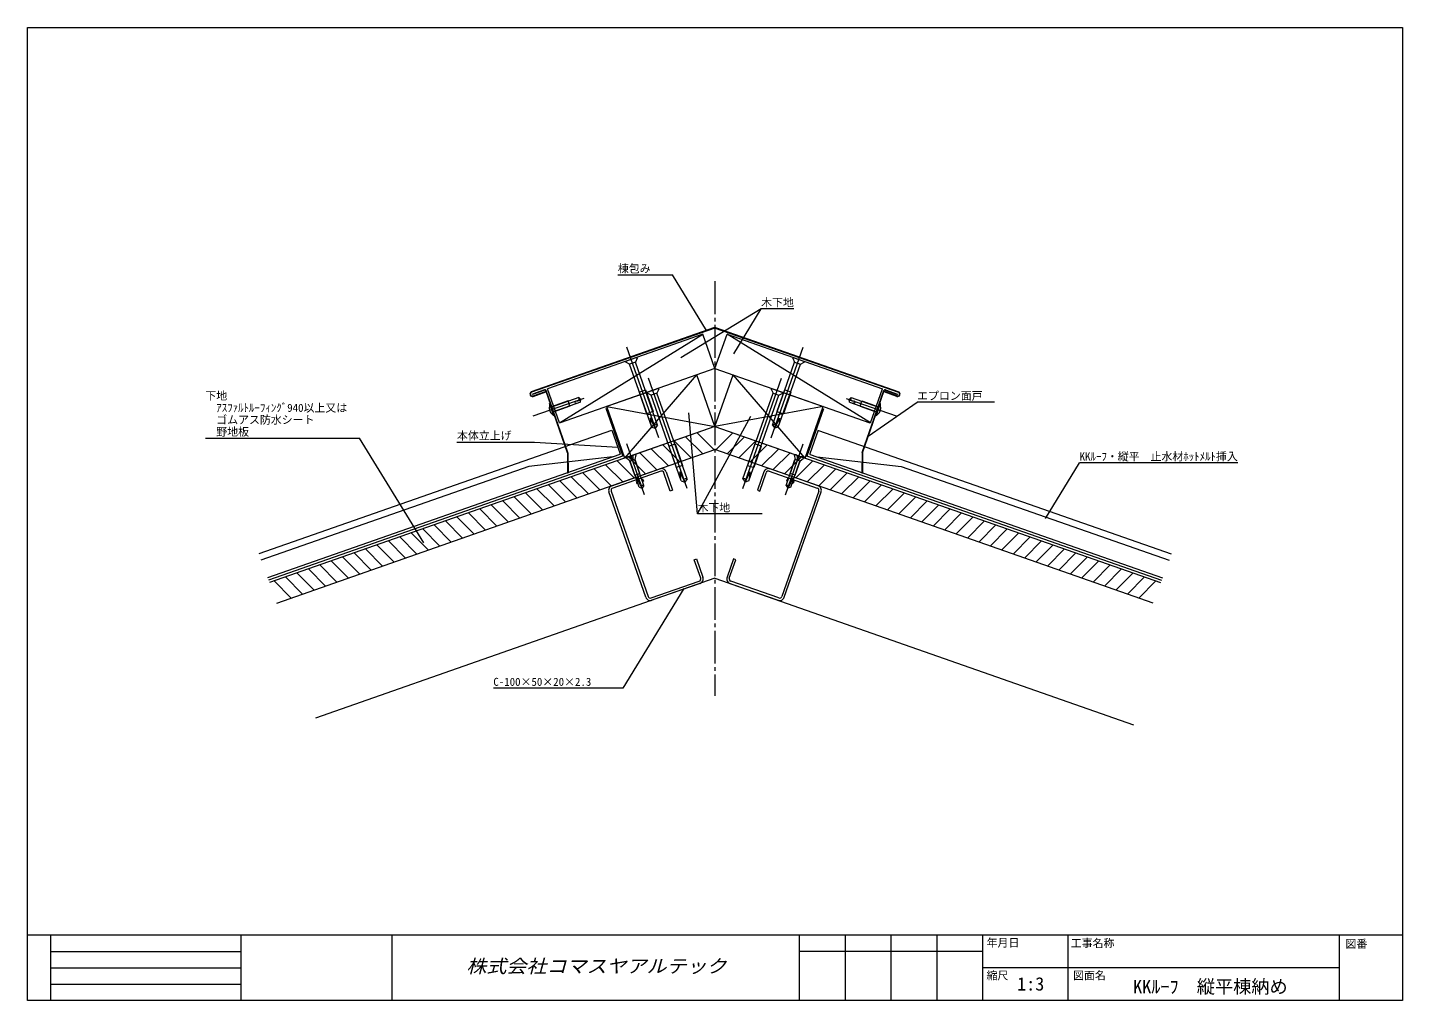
# Model space of a CAD drawing. Units: millimetres, scale not verified. Extents: x -567 to 1804, y -2125 to 401.
# Drawn here: x 670 to 1804, y -1263 to -461 of the extents above; entities that cross this region are included whole.
import ezdxf
from ezdxf.enums import TextEntityAlignment as Align

# ---------------------------------------------------------------- set-up
doc = ezdxf.new("R2010")
doc.units = ezdxf.units.MM
doc.header["$LTSCALE"] = 3
doc.linetypes.add('CHAIN2', pattern=[12, 9, -1, 1, -1])
for name, color, linetype, lineweight in [('0-0_0', 7, 'Continuous', 18), ('0-3_LAYER004', 7, 'Continuous', 18), ('0-6_LAYER008', 4, 'Continuous', 18)]:
    doc.layers.add(name, color=color, linetype=linetype, lineweight=lineweight)
doc.layers.add('0-2_LAYER002', color=7, linetype='Continuous')
doc.styles.add('HG丸ｺﾞｼｯｸM-PRO', font='')
doc.styles.add('ＭＳ ゴシック', font='')
doc.styles.get('HG丸ｺﾞｼｯｸM-PRO').set_extended_font_data('HG丸ｺﾞｼｯｸM-PRO')
doc.styles.get('ＭＳ ゴシック').set_extended_font_data('MS Gothic')

# ---------------------------------------------------------------- blocks, each defined once
blk = doc.blocks.new('GROUP_1(4)')
at = {"layer": '0-6_LAYER008', "color": 7}
blk.add_lwpolyline([(14.097, -93.947), (19.383, -78.845), (17.495, -78.184), (12.21, -93.286)], dxfattribs=at)
blk = doc.blocks.new('GROUP_2(2)')
at = {"layer": '0-6_LAYER008', "color": 7}
blk.add_lwpolyline([(42.602, -6.451), (37.316, -21.553), (39.204, -22.214)], dxfattribs=at)
blk = doc.blocks.new('GROUP_3(4)')
at = {"layer": '0-6_LAYER008', "color": 7}
blk.add_lwpolyline([(-9.49, -93.947), (-14.776, -78.845), (-12.888, -78.184), (-7.603, -93.286)], dxfattribs=at)
blk = doc.blocks.new('GROUP_4(4)')
at = {"layer": '0-6_LAYER008', "color": 7}
blk.add_lwpolyline([(-37.995, -6.451), (-32.709, -21.553), (-34.597, -22.214)], dxfattribs=at)

msp = doc.modelspace()

# ---------------------------------------------------------------- linework, layer by layer
at = {"layer": '0-0_0', "color": 4}
for p, q in [((1156.565, -664.899), (1201.656, -664.899)), ((1229.765, -710.7), (1201.656, -664.899)), ((1301.739, -692.873), (1274.739, -692.873)), ((1189.984, -758.451), (1147.51, -773.317)), ((1283.354, -758.451), (1325.827, -773.317)), ((1363.115, -797.817), (1403.365, -769.8)), ((1467.195, -769.8), (1403.365, -769.8)), ((1160.6, -814.034), (1146.952, -775.039)), ((1222.265, -861.9), (1214.965, -778.5)), ((1312.737, -814.034), (1326.385, -775.039)), ((1236.669, -789.788), (869.307, -918.365)), ((1236.669, -789.788), (1604.03, -918.365)), ((816.365, -799.434), (943.465, -799.434)), ((996.471, -885.8), (943.465, -799.434)), ((1023.883, -802.6), (1087.713, -802.6)), ((1087.713, -802.6), (1156.596, -806.842)), ((1207.691, -819.001), (1193.564, -804.875)), ((1217.119, -815.701), (1202.992, -801.575)), ((1226.547, -812.402), (1212.42, -798.275)), ((1235.683, -808.81), (1221.848, -794.975)), ((1237.655, -808.81), (1251.489, -794.975)), ((1246.791, -812.402), (1260.917, -798.275)), ((1256.219, -815.701), (1270.345, -801.575)), ((1265.647, -819.001), (1279.773, -804.875)), ((1161.342, -814.034), (868.438, -916.55)), ((875.254, -935.354), (1236.669, -808.859)), ((1179.406, -828.901), (1165.28, -814.774)), ((1188.834, -825.601), (1174.708, -811.474)), ((1198.263, -822.301), (1184.136, -808.175)), ((1598.084, -935.354), (1236.669, -808.859)), ((1275.075, -822.301), (1289.201, -808.175)), ((1284.503, -825.601), (1298.63, -811.474)), ((1293.931, -828.901), (1308.058, -814.774)), ((1311.996, -814.034), (1604.899, -916.55)), ((1151.122, -838.8), (1136.996, -824.674)), ((1160.55, -835.5), (1146.424, -821.374)), ((1169.978, -832.201), (1155.852, -818.074)), ((1303.359, -832.201), (1317.486, -818.074)), ((1312.787, -835.5), (1326.914, -821.374)), ((1322.216, -838.8), (1336.342, -824.674)), ((1509.256, -865.601), (1537.365, -819.8)), ((1667.865, -819.8), (1537.365, -819.8)), ((1113.41, -852), (1099.283, -837.873)), ((1122.838, -848.7), (1108.711, -834.573)), ((1132.266, -845.4), (1118.139, -831.273)), ((1141.694, -842.1), (1127.568, -827.974)), ((1331.644, -842.1), (1345.77, -827.974)), ((1341.072, -845.4), (1355.198, -831.273)), ((1350.5, -848.7), (1364.626, -834.573)), ((1359.928, -852), (1374.054, -837.873)), ((1085.125, -861.899), (1070.999, -847.773)), ((1094.262, -858.307), (1080.427, -844.473)), ((1103.982, -855.299), (1089.855, -841.173)), ((1369.356, -855.299), (1383.482, -841.173)), ((1379.076, -858.307), (1392.91, -844.473)), ((1388.212, -861.899), (1402.339, -847.773)), ((1047.413, -875.098), (1033.287, -860.972)), ((1056.841, -871.798), (1042.715, -857.672)), ((1066.269, -868.499), (1052.143, -854.372)), ((1075.697, -865.199), (1061.571, -851.072)), ((1397.64, -865.199), (1411.767, -851.072)), ((1407.068, -868.499), (1421.195, -854.372)), ((1416.496, -871.798), (1430.623, -857.672)), ((1425.925, -875.098), (1440.051, -860.972)), ((1019.129, -884.998), (1005.002, -870.871)), ((1028.557, -881.698), (1014.43, -867.572)), ((1037.985, -878.398), (1023.859, -864.272)), ((1435.353, -878.398), (1449.479, -864.272)), ((1444.781, -881.698), (1458.907, -867.572)), ((1454.209, -884.998), (1468.335, -870.871)), ((981.416, -898.197), (967.29, -884.071)), ((990.845, -894.897), (976.718, -880.771)), ((1000.273, -891.597), (986.146, -877.471)), ((1009.701, -888.298), (995.574, -874.171)), ((1463.637, -888.298), (1477.763, -874.171)), ((1473.065, -891.597), (1487.191, -877.471)), ((1482.493, -894.897), (1496.619, -880.771)), ((1491.921, -898.197), (1506.048, -884.071)), ((953.132, -908.097), (939.006, -893.97)), ((962.56, -904.797), (948.434, -890.67)), ((971.988, -901.497), (957.862, -887.371)), ((1501.349, -901.497), (1515.476, -887.371)), ((1510.777, -904.797), (1524.904, -890.67)), ((1520.205, -908.097), (1534.332, -893.97)), ((915.42, -921.296), (901.293, -907.17)), ((924.848, -917.996), (910.721, -903.87)), ((934.276, -914.696), (920.15, -900.57)), ((943.704, -911.396), (929.578, -897.27)), ((1529.634, -911.396), (1543.76, -897.27)), ((1539.062, -914.696), (1553.188, -900.57)), ((1548.49, -917.996), (1562.616, -903.87)), ((1557.918, -921.296), (1572.044, -907.17)), ((887.136, -931.195), (873.009, -917.069)), ((896.564, -927.896), (882.437, -913.769)), ((905.992, -924.596), (891.865, -910.469)), ((1567.346, -924.596), (1581.472, -910.469)), ((1576.774, -927.896), (1590.9, -913.769)), ((1586.202, -931.195), (1600.328, -917.069))]:
    msp.add_line(p, q, dxfattribs=at)
at = {"layer": '0-0_0', "color": 4, "linetype": 'CHAIN2'}
msp.add_line((1236.669, -670.126), (1236.669, -1011.677), dxfattribs=at)
at = {"layer": '0-0_0', "color": 3}
for p, q in [((1236.338, -708.324), (1085.173, -761.232)), ((1236.471, -708.701), (1085.305, -761.609)), ((1236.867, -708.701), (1388.033, -761.609)), ((1236.999, -708.324), (1388.165, -761.232)), ((1096.175, -759.5), (1086.053, -763.042)), ((1377.162, -759.5), (1387.285, -763.042)), ((1086.053, -763.042), (1086.185, -763.42)), ((1096.308, -759.877), (1086.185, -763.42)), ((1086.582, -764.553), (1097.011, -760.902)), ((1086.714, -764.93), (1097.143, -761.28)), ((1097.011, -760.902), (1097.143, -761.28)), ((1114.985, -811.425), (1097.072, -760.245)), ((1115.363, -811.293), (1097.45, -760.113)), ((1357.975, -811.293), (1375.888, -760.113)), ((1358.352, -811.425), (1376.265, -760.245)), ((1376.326, -760.902), (1376.194, -761.28)), ((1386.624, -764.93), (1376.194, -761.28)), ((1386.756, -764.553), (1376.326, -760.902)), ((1377.03, -759.877), (1387.152, -763.42)), ((1387.152, -763.42), (1387.285, -763.042)), ((1115.019, -811.621), (1115.095, -827.936)), ((1115.419, -811.619), (1115.495, -827.935)), ((1357.919, -811.619), (1357.843, -827.935)), ((1358.319, -811.621), (1358.243, -827.936)), ((1115.095, -827.936), (1115.495, -827.935)), ((1357.843, -827.935), (1358.243, -827.936))]:
    msp.add_line(p, q, dxfattribs=at)
at = {"layer": '0-0_0', "color": 33}
for p, q in [((1236.669, -742.112), (1226.758, -713.796)), ((1236.669, -742.112), (1246.579, -713.796)), ((1236.669, -742.112), (1109.096, -786.762)), ((1162.376, -815.791), (1221.803, -747.315)), ((1236.669, -789.788), (1221.803, -747.315)), ((1236.669, -742.112), (1364.242, -786.762)), ((1236.669, -789.788), (1251.535, -747.315)), ((1310.962, -815.791), (1251.535, -747.315)), ((1108.472, -786.762), (1098.629, -758.641)), ((1364.866, -786.762), (1374.708, -758.641)), ((1236.669, -789.788), (1162.376, -815.791))]:
    msp.add_line(p, q, dxfattribs=at)
at = {"layer": '0-0_0'}
for p, q in [((1190.229, -799.219), (1164.062, -724.456)), ((1283.109, -799.219), (1309.276, -724.456)), ((1172.299, -732.856), (1162.861, -736.16)), ((1163.026, -736.632), (1162.861, -736.16)), ((1166.278, -738.354), (1163.026, -736.632)), ((1170.997, -736.702), (1166.278, -738.354)), ((1172.465, -733.328), (1170.997, -736.702)), ((1189.166, -788.615), (1170.997, -736.702)), ((1172.465, -733.328), (1172.299, -732.856)), ((1284.171, -788.615), (1302.341, -736.702)), ((1300.873, -733.328), (1301.038, -732.856)), ((1300.873, -733.328), (1302.341, -736.702)), ((1301.038, -732.856), (1310.477, -736.16)), ((1302.341, -736.702), (1307.06, -738.354)), ((1307.06, -738.354), (1310.312, -736.632)), ((1310.312, -736.632), (1310.477, -736.16)), ((1184.447, -790.267), (1166.278, -738.354)), ((1288.89, -790.267), (1307.06, -738.354)), ((1174.055, -761.483), (1179.341, -759.634)), ((1179.341, -759.634), (1185.551, -777.378)), ((1190.106, -758.409), (1180.667, -761.712)), ((1213.662, -840.848), (1181.868, -750.008)), ((1190.271, -758.88), (1188.803, -762.255)), ((1190.271, -758.88), (1190.106, -758.409)), ((1259.675, -840.848), (1291.469, -750.008)), ((1283.067, -758.88), (1283.232, -758.409)), ((1283.067, -758.88), (1284.534, -762.255)), ((1283.232, -758.409), (1292.67, -761.712)), ((1293.997, -759.634), (1287.786, -777.378)), ((1299.283, -761.483), (1293.997, -759.634)), ((1128.493, -766.613), (1086.331, -781.369)), ((1100.158, -770.703), (1100.839, -770.833)), ((1103.792, -781.085), (1100.158, -770.703)), ((1104.243, -780.559), (1100.839, -770.833)), ((1124.371, -765.937), (1101.88, -773.808)), ((1125.607, -769.742), (1103.202, -777.584)), ((1121.884, -770.515), (1122.933, -770.678)), ((1126.138, -767.437), (1125.27, -768.025)), ((1174.055, -761.483), (1180.266, -779.228)), ((1180.832, -762.184), (1180.667, -761.712)), ((1184.084, -763.907), (1180.832, -762.184)), ((1188.803, -762.255), (1184.084, -763.907)), ((1208.861, -834.697), (1184.084, -763.907)), ((1213.58, -833.045), (1188.803, -762.255)), ((1259.758, -833.045), (1284.534, -762.255)), ((1264.477, -834.697), (1289.254, -763.907)), ((1284.534, -762.255), (1289.254, -763.907)), ((1289.254, -763.907), (1292.505, -762.184)), ((1292.505, -762.184), (1292.67, -761.712)), ((1299.283, -761.483), (1293.072, -779.228)), ((1344.845, -766.613), (1387.006, -781.369)), ((1347.2, -767.437), (1348.068, -768.025)), ((1347.73, -769.742), (1370.136, -777.584)), ((1348.967, -765.937), (1371.457, -773.808)), ((1351.454, -770.515), (1350.405, -770.678)), ((1369.094, -780.559), (1372.498, -770.833)), ((1369.546, -781.085), (1373.18, -770.703)), ((1373.18, -770.703), (1372.498, -770.833)), ((1100.078, -776.213), (1100.802, -775.959)), ((1100.293, -776.828), (1101.018, -776.574)), ((1101.018, -776.574), (1100.802, -775.959)), ((1116.987, -773.077), (1103.301, -777.867)), ((1103.792, -781.085), (1104.243, -780.559)), ((1185.551, -777.378), (1180.266, -779.228)), ((1287.786, -777.378), (1293.072, -779.228)), ((1356.351, -773.077), (1370.037, -777.867)), ((1369.546, -781.085), (1369.094, -780.559)), ((1372.32, -776.574), (1372.535, -775.959)), ((1373.045, -776.828), (1372.32, -776.574)), ((1373.26, -776.213), (1372.535, -775.959)), ((1185.868, -788.449), (1183.339, -782.622)), ((1184.447, -790.267), (1187.401, -791.139)), ((1189.166, -788.615), (1187.401, -791.139)), ((1284.171, -788.615), (1285.936, -791.139)), ((1288.89, -790.267), (1285.936, -791.139)), ((1287.469, -788.449), (1289.998, -782.622)), ((1178.581, -846.165), (1163.824, -804.004)), ((1198.468, -805.913), (1203.754, -804.063)), ((1203.754, -804.063), (1209.965, -821.808)), ((1269.584, -804.063), (1263.373, -821.808)), ((1274.869, -805.913), (1269.584, -804.063)), ((1294.757, -846.165), (1309.513, -804.004)), ((1171.118, -812.734), (1163.567, -815.377)), ((1163.732, -815.849), (1163.567, -815.377)), ((1166.71, -818.303), (1163.732, -815.849)), ((1166.084, -814.496), (1167.969, -817.863)), ((1168.601, -813.615), (1169.227, -817.422)), ((1171.283, -813.206), (1170.486, -816.982)), ((1171.283, -813.206), (1171.118, -812.734)), ((1198.468, -805.913), (1204.679, -823.657)), ((1274.869, -805.913), (1268.659, -823.657)), ((1302.054, -813.206), (1302.22, -812.734)), ((1302.054, -813.206), (1302.852, -816.982)), ((1302.22, -812.734), (1309.77, -815.377)), ((1304.736, -813.615), (1304.11, -817.422)), ((1307.253, -814.496), (1305.369, -817.863)), ((1306.627, -818.303), (1309.605, -815.849)), ((1309.605, -815.849), (1309.77, -815.377)), ((1151.632, -838.622), (1191.274, -824.747)), ((1191.934, -826.635), (1152.292, -840.51)), ((1166.427, -818.402), (1170.769, -816.883)), ((1170.457, -829.917), (1166.427, -818.402)), ((1174.229, -839.786), (1166.71, -818.303)), ((1178.005, -838.464), (1170.486, -816.982)), ((1174.799, -828.398), (1170.769, -816.883)), ((1209.965, -821.808), (1204.679, -823.657)), ((1210.282, -832.878), (1207.753, -827.052)), ((1263.056, -832.878), (1265.585, -827.052)), ((1263.373, -821.808), (1268.659, -823.657)), ((1281.403, -826.635), (1321.045, -840.51)), ((1321.706, -838.622), (1282.064, -824.747)), ((1295.333, -838.464), (1302.852, -816.982)), ((1298.538, -828.398), (1302.569, -816.883)), ((1299.108, -839.786), (1306.627, -818.303)), ((1306.91, -818.402), (1302.569, -816.883)), ((1302.88, -829.917), (1306.91, -818.402)), ((1170.457, -829.917), (1174.799, -828.398)), ((1175.059, -837.793), (1172.531, -831.966)), ((1178.005, -838.464), (1176.592, -840.484)), ((1199.768, -842.964), (1194.483, -827.862)), ((1208.861, -834.697), (1211.815, -835.569)), ((1213.58, -833.045), (1211.815, -835.569)), ((1259.758, -833.045), (1261.523, -835.569)), ((1264.477, -834.697), (1261.523, -835.569)), ((1273.569, -842.964), (1278.855, -827.862)), ((1295.333, -838.464), (1296.745, -840.484)), ((1298.278, -837.793), (1300.807, -831.966)), ((1302.88, -829.917), (1298.538, -828.398)), ((1179.57, -930.554), (1149.178, -843.719)), ((1151.065, -843.058), (1181.457, -929.893)), ((1174.229, -839.786), (1176.592, -840.484)), ((1322.272, -843.058), (1291.88, -929.893)), ((1293.768, -930.554), (1324.16, -843.719)), ((1299.108, -839.786), (1296.745, -840.484)), ((1236.669, -914.807), (907.057, -1030.171)), ((1184.006, -931.12), (1223.648, -917.245)), ((1236.669, -914.807), (1581.764, -1035.59)), ((1289.332, -931.12), (1249.69, -917.245)), ((1224.309, -919.133), (1184.667, -933.008)), ((1249.029, -919.133), (1288.671, -933.008)), ((669.669, -1208.85), (1803.669, -1208.85)), ((688.569, -1208.85), (688.569, -1262.85)), ((845.592, -1208.85), (845.592, -1262.85)), ((970.129, -1208.85), (970.129, -1262.85)), ((1306.194, -1208.85), (1306.194, -1262.85)), ((1343.994, -1208.85), (1343.994, -1262.85)), ((1381.794, -1208.85), (1381.794, -1262.85)), ((1419.594, -1208.85), (1419.594, -1262.85)), ((1457.394, -1208.85), (1457.394, -1262.85)), ((1527.594, -1208.85), (1527.594, -1262.85)), ((1751.526, -1208.85), (1751.526, -1262.85)), ((688.569, -1222.35), (845.592, -1222.35)), ((1457.394, -1222.35), (1306.194, -1222.35)), ((688.569, -1235.85), (845.592, -1235.85)), ((1751.526, -1235.85), (1457.394, -1235.85)), ((688.569, -1249.35), (845.592, -1249.35))]:
    msp.add_line(p, q, dxfattribs=at)
at = {"layer": '0-0_0', "color": 1}
for p, q in [((1151.235, -793.038), (860.557, -894.776)), ((1151.707, -792.873), (1158.479, -812.222)), ((1321.631, -792.873), (1314.859, -812.222)), ((1322.103, -793.038), (1612.781, -894.776)), ((1158.172, -812.859), (867.494, -914.597)), ((1152.337, -814.902), (1083.156, -822.693)), ((1315.165, -812.859), (1605.843, -914.597)), ((1321.001, -814.902), (1390.182, -822.693)), ((1083.156, -822.693), (862.042, -900.083)), ((1390.182, -822.693), (1611.295, -900.083))]:
    msp.add_line(p, q, dxfattribs=at)
at = {"layer": '0-0_0'}
msp.add_lwpolyline([(669.669, -460.95), (1803.669, -460.95), (1803.669, -1262.85), (669.669, -1262.85)], close=True, dxfattribs=at)
at = {"layer": '0-0_0', "color": 4}
for points in [[(1252.101, -729.757), (1274.739, -692.873), (1208.565, -733.3)], [(1275.514, -861.9), (1222.265, -861.9), (1266.265, -781.3)], [(1211.033, -923.4), (1160.644, -1005.502), (1053.863, -1005.502)]]:
    msp.add_lwpolyline(points, dxfattribs=at)
at = {"layer": '0-0_0', "color": 33}
for points in [[(1108.472, -786.762), (1226.758, -713.796), (1098.629, -758.641)], [(1364.866, -786.762), (1246.579, -713.796), (1374.708, -758.641)], [(1162.376, -815.791), (1147.51, -773.317), (1236.669, -789.788)]]:
    msp.add_lwpolyline(points, dxfattribs=at)
at = {"layer": '0-0_0'}
for points in [[(1116.987, -773.077), (1115.467, -768.735), (1101.781, -773.525)], [(1125.607, -769.742), (1126.138, -767.437), (1124.371, -765.937)], [(1347.73, -769.742), (1347.2, -767.437), (1348.967, -765.937)], [(1356.351, -773.077), (1357.87, -768.735), (1371.556, -773.525)], [(1172.392, -834.537), (1171.607, -834.812), (1172.246, -836.637), (1173.031, -836.362)], [(1176.168, -833.216), (1176.953, -832.941), (1177.592, -834.766), (1176.806, -835.041)], [(1297.17, -833.216), (1296.385, -832.941), (1295.746, -834.766), (1296.531, -835.041)], [(1300.945, -834.537), (1301.731, -834.812), (1301.092, -836.637), (1300.307, -836.362)]]:
    msp.add_lwpolyline(points, dxfattribs=at)
at = {"layer": '0-0_0', "color": 33}
msp.add_lwpolyline([(1310.962, -815.791), (1325.827, -773.317), (1236.669, -789.788)], close=True, dxfattribs=at)
at = {"layer": '0-0_0', "color": 3}
for centre, radius, start, end in [((1236.669, -709.267), 1, 70.70995, 109.29005), ((1236.669, -709.267), 0.6, 70.70995, 109.29005), ((1096.506, -760.443), 1, 19.29005, 109.29005), ((1376.832, -760.443), 1, 70.70995, 160.70995), ((1086.049, -763.037), 2.007, 115.89881, 289.34311), ((1086.049, -763.037), 1.607, 115.89881, 289.34311), ((1096.506, -760.443), 0.6, 19.29005, 109.29005), ((1376.832, -760.443), 0.6, 70.70995, 160.70995), ((1387.289, -763.037), 2.007, 250.65689, 64.10119), ((1387.289, -763.037), 1.607, 250.65689, 64.10119), ((1114.419, -811.624), 0.6, 0.26754, 19.29005), ((1114.419, -811.624), 1, 0.26754, 19.29005), ((1358.919, -811.624), 1, 160.70995, 179.73246), ((1358.919, -811.624), 0.6, 160.70995, 179.73246)]:
    msp.add_arc(centre, radius, start, end, dxfattribs=at)
at = {"layer": '0-0_0'}
for centre, radius, start, end in [((1112.179, -772.323), 12.13, 172.32676, 181.48654), ((1122.071, -769.665), 0.871, 103.16163, 257.57326), ((1121.687, -760.334), 8.484, 271.25186, 294.97744), ((1126.035, -766.458), 1.744, 162.60427, 243.98851), ((1351.65, -760.334), 8.484, 245.02256, 268.74814), ((1347.303, -766.458), 1.744, 296.01149, 17.39573), ((1351.267, -769.665), 0.871, 282.42674, 76.83837), ((1361.158, -772.323), 12.13, 358.51346, 7.67324), ((1106.571, -774.367), 6.743, 165.1394, 234.91167), ((1112.179, -772.323), 12.13, 218.56453, 226.25334), ((1361.158, -772.323), 12.13, 313.74666, 321.43547), ((1366.767, -774.367), 6.743, 305.08833, 14.8606), ((1208.002, -783.377), 24.674, 178.64578, 191.41702), ((1193.904, -785.652), 8.508, 199.1886, 220.15893), ((1188.152, -791.351), 2.918, 69.65005, 132.69729), ((1285.186, -791.351), 2.918, 47.30271, 110.34995), ((1279.434, -785.652), 8.508, 319.84107, 340.8114), ((1265.336, -783.377), 24.674, 348.58298, 1.35422), ((1165.561, -816.904), 2.111, 68.55755, 150.02254), ((1167.938, -815.756), 1.802, 65.54816, 153.03193), ((1170.519, -815.192), 2.128, 68.95838, 149.62171), ((1302.818, -815.192), 2.128, 30.37829, 111.04162), ((1305.4, -815.756), 1.802, 26.96807, 114.45184), ((1307.777, -816.904), 2.111, 29.97746, 111.44245), ((1192.595, -828.523), 4, 19.29, 109.29009), ((1192.595, -828.523), 2, 19.29, 109.29009), ((1232.415, -827.807), 24.674, 178.64578, 191.41702), ((1240.922, -827.807), 24.674, 348.58298, 1.35422), ((1280.743, -828.523), 4, 70.70991, 160.71), ((1280.743, -828.523), 2, 70.70991, 160.71), ((1152.953, -842.397), 4, 109.29, 199.29009), ((1197.198, -832.55), 24.674, 178.64578, 186.58242), ((1183.095, -834.997), 8.508, 199.1886, 220.15893), ((1177.125, -840.405), 2.131, 65.62874, 137.13362), ((1218.317, -830.082), 8.508, 199.1886, 220.15893), ((1212.565, -835.78), 2.918, 69.65005, 132.69729), ((1260.772, -835.78), 2.918, 47.30271, 110.34995), ((1255.02, -830.082), 8.508, 319.84107, 340.8114), ((1296.212, -840.405), 2.131, 42.86638, 114.37126), ((1290.243, -834.997), 8.508, 319.84107, 340.8114), ((1276.14, -832.55), 24.674, 353.41758, 1.35422), ((1320.385, -842.397), 4, 340.70991, 70.71), ((1152.953, -842.397), 2, 109.29, 199.29009), ((1320.385, -842.397), 2, 340.70991, 70.71), ((1222.987, -915.358), 2, 289.28991, 19.29005), ((1222.987, -915.358), 4, 289.29, 19.29005), ((1250.35, -915.358), 4, 160.70995, 250.71), ((1250.35, -915.358), 2, 160.70995, 250.71009), ((1183.345, -929.232), 4, 199.29, 289.29009), ((1183.345, -929.232), 2, 199.28991, 289.29019), ((1289.992, -929.232), 4, 250.70991, 340.71), ((1289.992, -929.232), 2, 250.70981, 340.71009)]:
    msp.add_arc(centre, radius, start, end, dxfattribs=at)
at = {"layer": '0-0_0', "color": 1}
for centre, start, end in [((1158.007, -812.388), 289.29005, 19.29005), ((1315.331, -812.388), 160.70995, 250.70995)]:
    msp.add_arc(centre, 0.5, start, end, dxfattribs=at)

# ---------------------------------------------------------------- block references
at = {"layer": '0-0_0'}
for name in ['GROUP_4(4)', 'GROUP_2(2)', 'GROUP_3(4)', 'GROUP_1(4)']:
    msp.add_blockref(name, (1234.365, -820.75), dxfattribs=at)

# ---------------------------------------------------------------- texts
at = {"layer": '0-0_0', "style": 'ＭＳ ゴシック'}
for s, height, p in [('棟包み', 6.598, (1156.565, -664.899)), ('木下地', 6.598, (1274.739, -692.873)), ('下地', 6.598, (816.365, -769.779)), ('\u3000ｱｽﾌｧﾙﾄﾙｰﾌｨﾝｸﾞ940以上又は', 6.598, (816.365, -779.664)), ('エプロン面戸', 6.598, (1403.365, -769.8)), ('\u3000ゴムアス防水シート', 6.598, (816.365, -789.549)), ('\u3000野地板', 6.598, (816.365, -799.434)), ('本体立上げ', 6.598, (1023.883, -802.6)), ('木下地', 6.598, (1222.265, -861.9)), ('C-100×50×20×2.3', 6.598, (1053.863, -1005.502)), ('年月日', 6.598, (1460.669, -1220.55)), ('工事名称', 6.598, (1530.069, -1220.95)), ('図番', 6.598, (1756.669, -1221.45)), ('縮尺', 6.598, (1460.569, -1247.55)), ('1:3', 11, (1485.819, -1257.95)), ('図面名', 6.598, (1531.969, -1247.55))]:
    msp.add_text(s, height=height, dxfattribs=at).set_placement(p, align=Align.BOTTOM_LEFT)
at = {"layer": '0-0_0', "color": 3, "style": 'HG丸ｺﾞｼｯｸM-PRO', "oblique": 15, "width": 1.1}
msp.add_text('株式会社コマスヤアルテック', height=11, dxfattribs=at).set_placement((1031.661, -1243.35), align=Align.BOTTOM_LEFT)
at = {"layer": '0-2_LAYER002', "style": 'ＭＳ ゴシック'}
msp.add_text('㏍ﾙｰﾌ・縦平\u3000止水材ﾎｯﾄﾒﾙﾄ挿入', height=6.598, dxfattribs=at).set_placement((1537.365, -819.8), align=Align.BOTTOM_LEFT)
at = {"layer": '0-3_LAYER004', "style": 'ＭＳ ゴシック'}
msp.add_text('㏍ﾙｰﾌ\u3000縦平棟納め', height=11, dxfattribs=at).set_placement((1581.481, -1260.24), align=Align.BOTTOM_LEFT)

doc.saveas('drawing.dxf')
